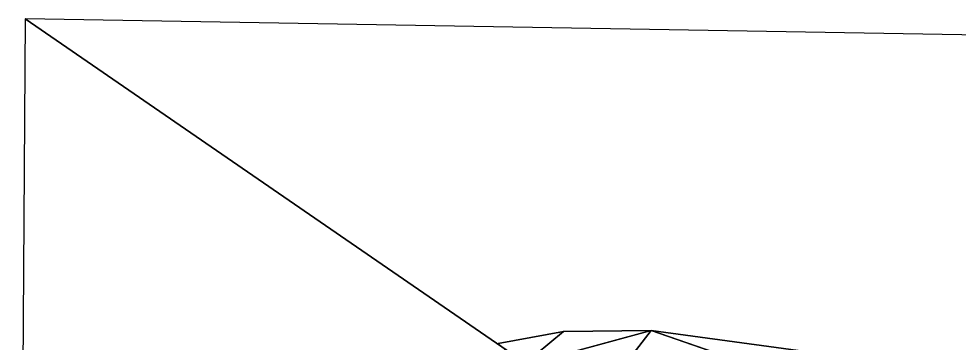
# Model space of a CAD drawing. Header units: inches. Extents: x -9483 to 9461, y -6412 to 6479.
# Drawn here: x -9483 to 2968, y 2178 to 6479 of the extents above; entities that cross this region are included whole.
import ezdxf

# ---------------------------------------------------------------- set-up
doc = ezdxf.new("R2010")
doc.units = ezdxf.units.IN
doc.header["$MEASUREMENT"] = 0
doc.layers.get('0').update_dxf_attribs({"true_color": 0xff5454})
doc.layers.add('Google_Earth_Snapshot', color=7, linetype='Continuous', true_color=0x664400)

# ---------------------------------------------------------------- blocks, each defined once
blk = doc.blocks.new('Group_3')
at = {"color": 251, "true_color": 0x505050}
mesh = blk.add_polyface(dxfattribs=at)
corners = [(9311, -6412), (-9398, 6479), (-9483, -6164), (9461, 6155)]
mesh.append_faces([[corners[k] for k in face] for face in [(0, 1, 2), (1, 0, 3)]], dxfattribs={"vtx0": -1, "color": 251})

msp = doc.modelspace()

# ---------------------------------------------------------------- linework, layer by layer
for p, q in [((-3135, 2173), (-2272, 2334)), ((-2812, 1884, 126), (-1110, 2348)), ((-2272, 2334), (-2812, 1884, 126)), ((-2272, 2334), (-1110, 2348)), ((-1110, 2348), (-1469, 1884, 126)), ((-1110, 2348), (1097, 2047)), ((-1110, 2348), (1279, 1520, 126))]:
    msp.add_line(p, q)

# ---------------------------------------------------------------- block references
at = {"layer": 'Google_Earth_Snapshot'}
msp.add_blockref('Group_3', (0, 0), dxfattribs=at)

# ---------------------------------------------------------------- meshes
at = {"color": 7, "true_color": 0xf4eeec}
mesh = msp.add_polyface(dxfattribs=at)
corners = [(-2272, 2334), (-3135, 2173), (-2812, 1884, 126)]
mesh.append_faces([[corners[k] for k in face] for face in [(0, 1, 2)]], dxfattribs={"color": 7})
mesh = msp.add_polyface(dxfattribs=at)
corners = [(-1110, 2348), (-2272, 2334), (-2812, 1884, 126)]
mesh.append_faces([[corners[k] for k in face] for face in [(0, 1, 2)]], dxfattribs={"color": 7})
mesh = msp.add_polyface(dxfattribs=at)
corners = [(-1110, 2348), (-2812, 1884, 126), (-1469, 1884, 126)]
mesh.append_faces([[corners[k] for k in face] for face in [(0, 1, 2)]], dxfattribs={"color": 7})
mesh = msp.add_polyface(dxfattribs=at)
corners = [(1279, 1520, 126), (-1110, 2348), (-1469, 1884, 126)]
mesh.append_faces([[corners[k] for k in face] for face in [(0, 1, 2)]], dxfattribs={"color": 7})
mesh = msp.add_polyface(dxfattribs=at)
corners = [(1279, 1520, 126), (1097, 2047), (-1110, 2348)]
mesh.append_faces([[corners[k] for k in face] for face in [(0, 1, 2)]], dxfattribs={"color": 7})

doc.saveas('drawing.dxf')
